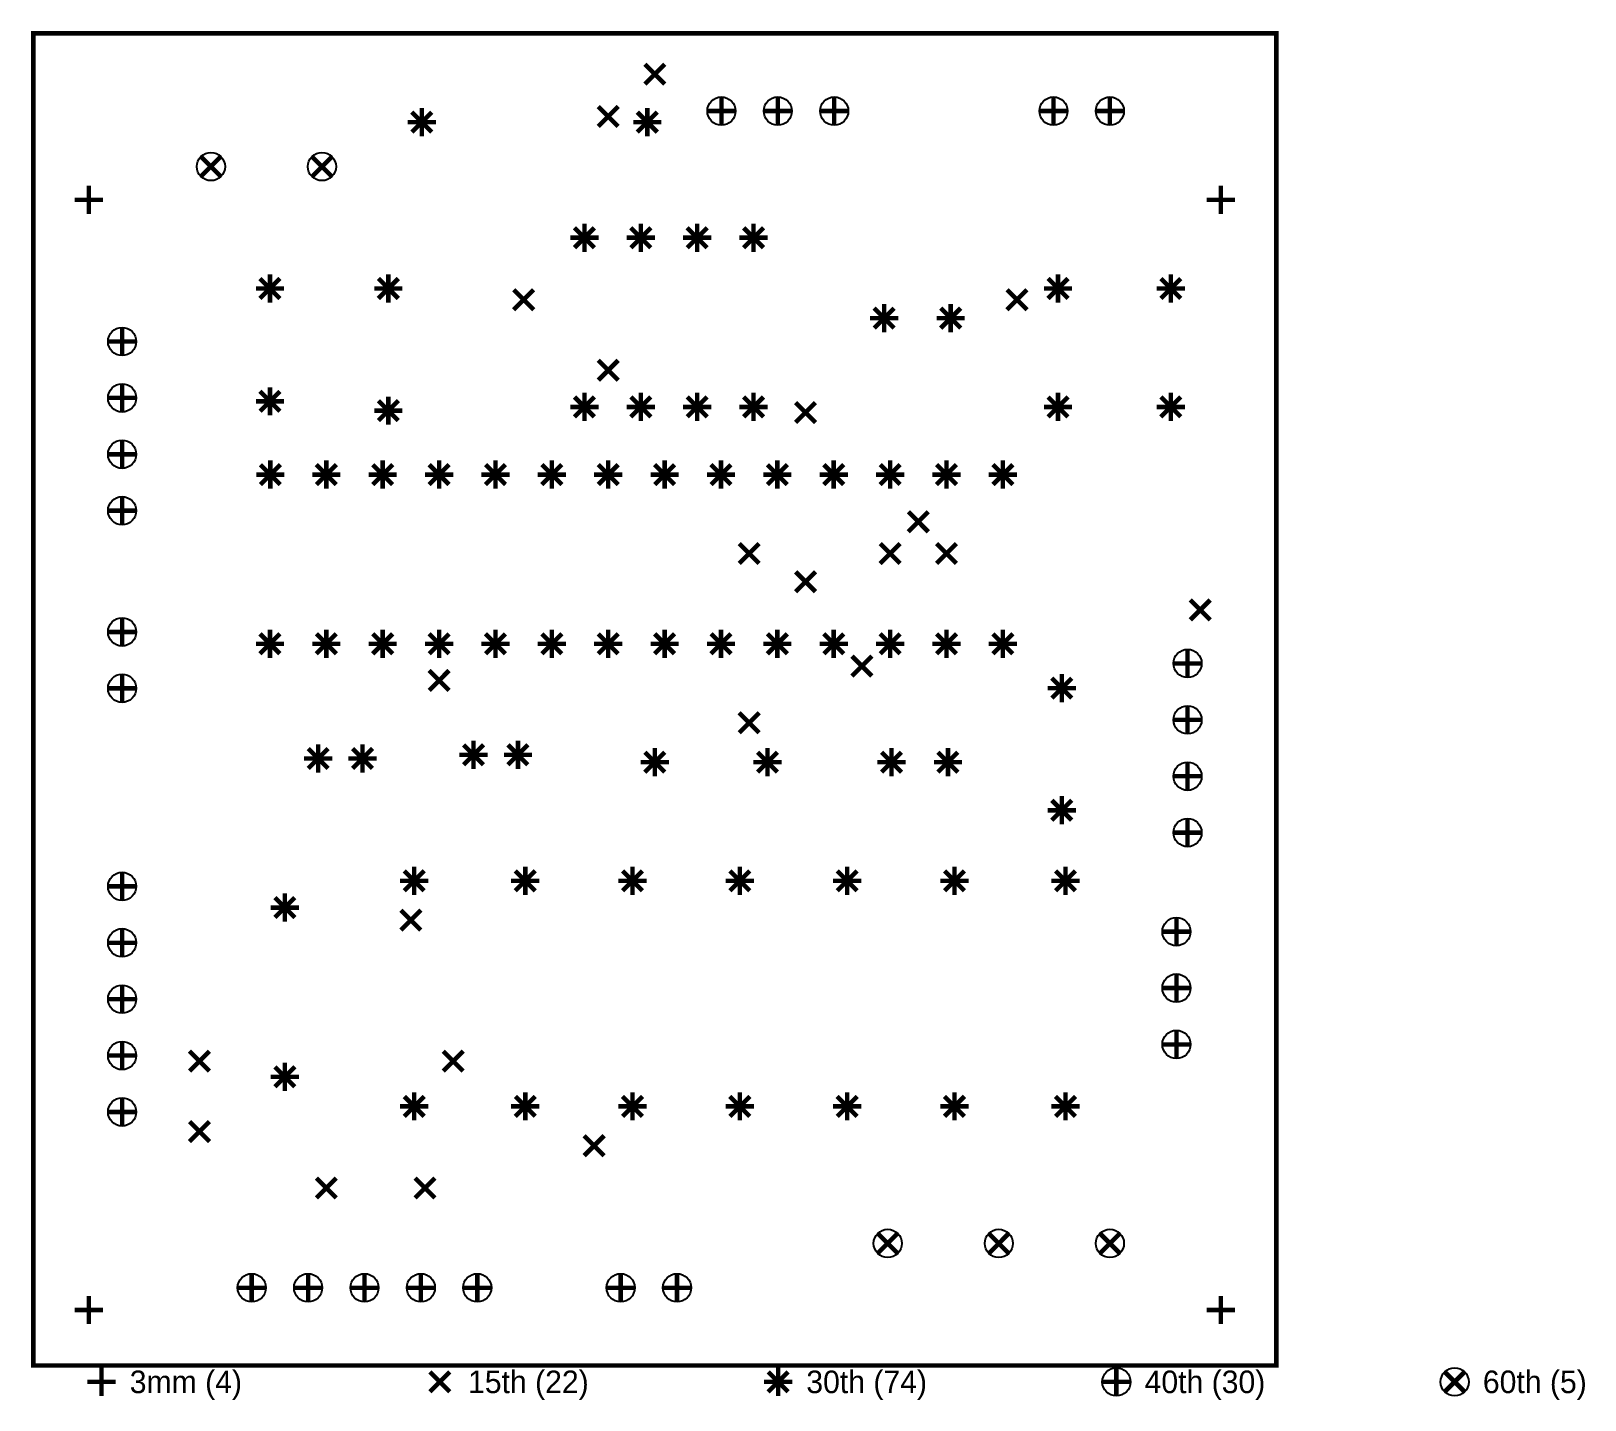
# Model space of a CAD drawing. Header units: inches. Extents: x -1.11 to 1.65, y -1.22 to 1.21.
import ezdxf

# ---------------------------------------------------------------- set-up
doc = ezdxf.new("R2010")
doc.units = ezdxf.units.IN
doc.layers.get('0').update_dxf_attribs({"linetype": 'CONTINUOUS'})

msp = doc.modelspace()

# ---------------------------------------------------------------- linework, layer by layer
at = {"const_width": 0.008}
for points in [[(-1.102362, -1.156102), (1.102362, -1.156102), (1.102362, 1.206102), (-1.102362, 1.206102), (-1.102362, -1.156102)], [(-0.017678, 1.151339), (0.017678, 1.115984)], [(-0.017678, 1.115984), (0.017678, 1.151339)], [(-0.413386, 1.073622), (-0.413386, 1.023622)], [(-0.100355, 1.076339), (-0.065, 1.040984)], [(-0.100355, 1.040984), (-0.065, 1.076339)], [(-0.013386, 1.073622), (-0.013386, 1.023622)], [(0.11811, 1.093307), (0.11811, 1.043307)], [(0.21811, 1.093307), (0.21811, 1.043307)], [(0.31811, 1.093307), (0.31811, 1.043307)], [(0.707087, 1.093307), (0.707087, 1.043307)], [(0.807087, 1.093307), (0.807087, 1.043307)], [(-0.438386, 1.048622), (-0.388386, 1.048622)], [(-0.431063, 1.0663), (-0.395708, 1.030944)], [(-0.431063, 1.030944), (-0.395708, 1.0663)], [(-0.038386, 1.048622), (0.011614, 1.048622)], [(-0.031063, 1.0663), (0.004292, 1.030944)], [(-0.031063, 1.030944), (0.004292, 1.0663)], [(0.09311, 1.068307), (0.14311, 1.068307)], [(0.19311, 1.068307), (0.24311, 1.068307)], [(0.29311, 1.068307), (0.34311, 1.068307)], [(0.682087, 1.068307), (0.732087, 1.068307)], [(0.782087, 1.068307), (0.832087, 1.068307)], [(-0.805079, 0.987559), (-0.769724, 0.952204)], [(-0.805079, 0.952204), (-0.769724, 0.987559)], [(-0.608079, 0.987559), (-0.572724, 0.952204)], [(-0.608079, 0.952204), (-0.572724, 0.987559)], [(-1.003937, 0.935827), (-1.003937, 0.885827)], [(1.003937, 0.935827), (1.003937, 0.885827)], [(-1.028937, 0.910827), (-0.978937, 0.910827)], [(0.978937, 0.910827), (1.028937, 0.910827)], [(-0.142559, 0.861339), (-0.107204, 0.825984)], [(-0.142559, 0.825984), (-0.107204, 0.861339)], [(-0.124882, 0.868661), (-0.124882, 0.818661)], [(-0.042559, 0.861339), (-0.007204, 0.825984)], [(-0.042559, 0.825984), (-0.007204, 0.861339)], [(-0.024882, 0.868661), (-0.024882, 0.818661)], [(0.057441, 0.861339), (0.092796, 0.825984)], [(0.057441, 0.825984), (0.092796, 0.861339)], [(0.075118, 0.868661), (0.075118, 0.818661)], [(0.157441, 0.861339), (0.192796, 0.825984)], [(0.157441, 0.825984), (0.192796, 0.861339)], [(0.175118, 0.868661), (0.175118, 0.818661)], [(-0.149882, 0.843661), (-0.099882, 0.843661)], [(-0.049882, 0.843661), (0.000118, 0.843661)], [(0.050118, 0.843661), (0.100118, 0.843661)], [(0.150118, 0.843661), (0.200118, 0.843661)], [(-0.700355, 0.771339), (-0.665, 0.735984)], [(-0.700355, 0.735984), (-0.665, 0.771339)], [(-0.682677, 0.778661), (-0.682677, 0.728661)], [(-0.490355, 0.771339), (-0.455, 0.735984)], [(-0.490355, 0.735984), (-0.455, 0.771339)], [(-0.472677, 0.778661), (-0.472677, 0.728661)], [(0.697441, 0.771339), (0.732796, 0.735984)], [(0.697441, 0.735984), (0.732796, 0.771339)], [(0.715118, 0.778661), (0.715118, 0.728661)], [(0.897441, 0.771339), (0.932796, 0.735984)], [(0.897441, 0.735984), (0.932796, 0.771339)], [(0.915118, 0.778661), (0.915118, 0.728661)], [(-0.707677, 0.753661), (-0.657677, 0.753661)], [(-0.497677, 0.753661), (-0.447677, 0.753661)], [(-0.250355, 0.751339), (-0.215, 0.715984)], [(-0.250355, 0.715984), (-0.215, 0.751339)], [(0.624645, 0.751339), (0.66, 0.715984)], [(0.624645, 0.715984), (0.66, 0.751339)], [(0.690118, 0.753661), (0.740118, 0.753661)], [(0.890118, 0.753661), (0.940118, 0.753661)], [(0.388937, 0.718741), (0.424292, 0.683385)], [(0.388937, 0.683385), (0.424292, 0.718741)], [(0.406614, 0.726063), (0.406614, 0.676063)], [(0.507047, 0.718741), (0.542402, 0.683385)], [(0.507047, 0.683385), (0.542402, 0.718741)], [(0.524724, 0.726063), (0.524724, 0.676063)], [(0.381614, 0.701063), (0.431614, 0.701063)], [(0.499724, 0.701063), (0.549724, 0.701063)], [(-0.969882, 0.659646), (-0.919882, 0.659646)], [(-0.944882, 0.684646), (-0.944882, 0.634646)], [(-0.100355, 0.626339), (-0.065, 0.590984)], [(-0.100355, 0.590984), (-0.065, 0.626339)], [(-0.944882, 0.584646), (-0.944882, 0.534646)], [(-0.682677, 0.578661), (-0.682677, 0.528661)], [(-0.969882, 0.559646), (-0.919882, 0.559646)], [(-0.707677, 0.553661), (-0.657677, 0.553661)], [(-0.700355, 0.571339), (-0.665, 0.535984)], [(-0.700355, 0.535984), (-0.665, 0.571339)], [(-0.490355, 0.554804), (-0.455, 0.519448)], [(-0.490355, 0.519448), (-0.455, 0.554804)], [(-0.472677, 0.562126), (-0.472677, 0.512126)], [(-0.142559, 0.561339), (-0.107204, 0.525984)], [(-0.142559, 0.525984), (-0.107204, 0.561339)], [(-0.124882, 0.568661), (-0.124882, 0.518661)], [(-0.042559, 0.561339), (-0.007204, 0.525984)], [(-0.042559, 0.525984), (-0.007204, 0.561339)], [(-0.024882, 0.568661), (-0.024882, 0.518661)], [(0.057441, 0.561339), (0.092796, 0.525984)], [(0.057441, 0.525984), (0.092796, 0.561339)], [(0.075118, 0.568661), (0.075118, 0.518661)], [(0.157441, 0.561339), (0.192796, 0.525984)], [(0.157441, 0.525984), (0.192796, 0.561339)], [(0.175118, 0.568661), (0.175118, 0.518661)], [(0.249645, 0.551339), (0.285, 0.515984)], [(0.249645, 0.515984), (0.285, 0.551339)], [(0.697441, 0.561339), (0.732796, 0.525984)], [(0.697441, 0.525984), (0.732796, 0.561339)], [(0.715118, 0.568661), (0.715118, 0.518661)], [(0.897441, 0.561339), (0.932796, 0.525984)], [(0.897441, 0.525984), (0.932796, 0.561339)], [(0.915118, 0.568661), (0.915118, 0.518661)], [(-0.497677, 0.537126), (-0.447677, 0.537126)], [(-0.149882, 0.543661), (-0.099882, 0.543661)], [(-0.049882, 0.543661), (0.000118, 0.543661)], [(0.050118, 0.543661), (0.100118, 0.543661)], [(0.150118, 0.543661), (0.200118, 0.543661)], [(0.690118, 0.543661), (0.740118, 0.543661)], [(0.890118, 0.543661), (0.940118, 0.543661)], [(-0.944882, 0.484646), (-0.944882, 0.434646)], [(-0.969882, 0.459646), (-0.919882, 0.459646)], [(-0.699567, 0.441339), (-0.664212, 0.405984)], [(-0.699567, 0.405984), (-0.664212, 0.441339)], [(-0.68189, 0.448661), (-0.68189, 0.398661)], [(-0.600355, 0.441339), (-0.565, 0.405984)], [(-0.600355, 0.405984), (-0.565, 0.441339)], [(-0.582677, 0.448661), (-0.582677, 0.398661)], [(-0.500355, 0.441339), (-0.465, 0.405984)], [(-0.500355, 0.405984), (-0.465, 0.441339)], [(-0.482677, 0.448661), (-0.482677, 0.398661)], [(-0.400355, 0.441339), (-0.365, 0.405984)], [(-0.400355, 0.405984), (-0.365, 0.441339)], [(-0.382677, 0.448661), (-0.382677, 0.398661)], [(-0.300355, 0.441339), (-0.265, 0.405984)], [(-0.300355, 0.405984), (-0.265, 0.441339)], [(-0.282677, 0.448661), (-0.282677, 0.398661)], [(-0.200355, 0.441339), (-0.165, 0.405984)], [(-0.200355, 0.405984), (-0.165, 0.441339)], [(-0.182677, 0.448661), (-0.182677, 0.398661)], [(-0.100355, 0.441339), (-0.065, 0.405984)], [(-0.100355, 0.405984), (-0.065, 0.441339)], [(-0.082677, 0.448661), (-0.082677, 0.398661)], [(-0.000355, 0.441339), (0.035, 0.405984)], [(-0.000355, 0.405984), (0.035, 0.441339)], [(0.017323, 0.448661), (0.017323, 0.398661)], [(0.099645, 0.441339), (0.135, 0.405984)], [(0.099645, 0.405984), (0.135, 0.441339)], [(0.117323, 0.448661), (0.117323, 0.398661)], [(0.199645, 0.441339), (0.235, 0.405984)], [(0.199645, 0.405984), (0.235, 0.441339)], [(0.217323, 0.448661), (0.217323, 0.398661)], [(0.299645, 0.441339), (0.335, 0.405984)], [(0.299645, 0.405984), (0.335, 0.441339)], [(0.317323, 0.448661), (0.317323, 0.398661)], [(0.399645, 0.441339), (0.435, 0.405984)], [(0.399645, 0.405984), (0.435, 0.441339)], [(0.417323, 0.448661), (0.417323, 0.398661)], [(0.499645, 0.441339), (0.535, 0.405984)], [(0.499645, 0.405984), (0.535, 0.441339)], [(0.517323, 0.448661), (0.517323, 0.398661)], [(0.599645, 0.441339), (0.635, 0.405984)], [(0.599645, 0.405984), (0.635, 0.441339)], [(0.617323, 0.448661), (0.617323, 0.398661)], [(-0.70689, 0.423661), (-0.65689, 0.423661)], [(-0.607677, 0.423661), (-0.557677, 0.423661)], [(-0.507677, 0.423661), (-0.457677, 0.423661)], [(-0.407677, 0.423661), (-0.357677, 0.423661)], [(-0.307677, 0.423661), (-0.257677, 0.423661)], [(-0.207677, 0.423661), (-0.157677, 0.423661)], [(-0.107677, 0.423661), (-0.057677, 0.423661)], [(-0.007677, 0.423661), (0.042323, 0.423661)], [(0.092323, 0.423661), (0.142323, 0.423661)], [(0.192323, 0.423661), (0.242323, 0.423661)], [(0.292323, 0.423661), (0.342323, 0.423661)], [(0.392323, 0.423661), (0.442323, 0.423661)], [(0.492323, 0.423661), (0.542323, 0.423661)], [(0.592323, 0.423661), (0.642323, 0.423661)], [(-0.944882, 0.384646), (-0.944882, 0.334646)], [(-0.969882, 0.359646), (-0.919882, 0.359646)], [(0.449645, 0.357638), (0.485, 0.322283)], [(0.449645, 0.322283), (0.485, 0.357638)], [(0.149645, 0.301339), (0.185, 0.265984)], [(0.149645, 0.265984), (0.185, 0.301339)], [(0.399645, 0.301339), (0.435, 0.265984)], [(0.399645, 0.265984), (0.435, 0.301339)], [(0.499645, 0.301339), (0.535, 0.265984)], [(0.499645, 0.265984), (0.535, 0.301339)], [(0.249645, 0.251339), (0.285, 0.215984)], [(0.249645, 0.215984), (0.285, 0.251339)], [(0.949645, 0.201339), (0.985, 0.165984)], [(0.949645, 0.165984), (0.985, 0.201339)], [(-0.944882, 0.169685), (-0.944882, 0.119685)], [(-0.969882, 0.144685), (-0.919882, 0.144685)], [(-0.700355, 0.141339), (-0.665, 0.105984)], [(-0.700355, 0.105984), (-0.665, 0.141339)], [(-0.682677, 0.148661), (-0.682677, 0.098661)], [(-0.600355, 0.141339), (-0.565, 0.105984)], [(-0.600355, 0.105984), (-0.565, 0.141339)], [(-0.582677, 0.148661), (-0.582677, 0.098661)], [(-0.500355, 0.141339), (-0.465, 0.105984)], [(-0.500355, 0.105984), (-0.465, 0.141339)], [(-0.482677, 0.148661), (-0.482677, 0.098661)], [(-0.400355, 0.141339), (-0.365, 0.105984)], [(-0.400355, 0.105984), (-0.365, 0.141339)], [(-0.382677, 0.148661), (-0.382677, 0.098661)], [(-0.300355, 0.141339), (-0.265, 0.105984)], [(-0.300355, 0.105984), (-0.265, 0.141339)], [(-0.282677, 0.148661), (-0.282677, 0.098661)], [(-0.200355, 0.141339), (-0.165, 0.105984)], [(-0.200355, 0.105984), (-0.165, 0.141339)], [(-0.182677, 0.148661), (-0.182677, 0.098661)], [(-0.100355, 0.141339), (-0.065, 0.105984)], [(-0.100355, 0.105984), (-0.065, 0.141339)], [(-0.082677, 0.148661), (-0.082677, 0.098661)], [(-0.000355, 0.141339), (0.035, 0.105984)], [(-0.000355, 0.105984), (0.035, 0.141339)], [(0.017323, 0.148661), (0.017323, 0.098661)], [(0.099645, 0.141339), (0.135, 0.105984)], [(0.099645, 0.105984), (0.135, 0.141339)], [(0.117323, 0.148661), (0.117323, 0.098661)], [(0.199645, 0.141339), (0.235, 0.105984)], [(0.199645, 0.105984), (0.235, 0.141339)], [(0.217323, 0.148661), (0.217323, 0.098661)], [(0.299645, 0.141339), (0.335, 0.105984)], [(0.299645, 0.105984), (0.335, 0.141339)], [(0.317323, 0.148661), (0.317323, 0.098661)], [(0.399645, 0.141339), (0.435, 0.105984)], [(0.399645, 0.105984), (0.435, 0.141339)], [(0.417323, 0.148661), (0.417323, 0.098661)], [(0.499645, 0.141339), (0.535, 0.105984)], [(0.499645, 0.105984), (0.535, 0.141339)], [(0.517323, 0.148661), (0.517323, 0.098661)], [(0.599645, 0.141339), (0.635, 0.105984)], [(0.599645, 0.105984), (0.635, 0.141339)], [(0.617323, 0.148661), (0.617323, 0.098661)], [(-0.707677, 0.123661), (-0.657677, 0.123661)], [(-0.607677, 0.123661), (-0.557677, 0.123661)], [(-0.507677, 0.123661), (-0.457677, 0.123661)], [(-0.407677, 0.123661), (-0.357677, 0.123661)], [(-0.307677, 0.123661), (-0.257677, 0.123661)], [(-0.207677, 0.123661), (-0.157677, 0.123661)], [(-0.107677, 0.123661), (-0.057677, 0.123661)], [(-0.007677, 0.123661), (0.042323, 0.123661)], [(0.092323, 0.123661), (0.142323, 0.123661)], [(0.192323, 0.123661), (0.242323, 0.123661)], [(0.292323, 0.123661), (0.342323, 0.123661)], [(0.392323, 0.123661), (0.442323, 0.123661)], [(0.492323, 0.123661), (0.542323, 0.123661)], [(0.592323, 0.123661), (0.642323, 0.123661)], [(0.944882, 0.11378), (0.944882, 0.06378)], [(0.349645, 0.101733), (0.385, 0.066378)], [(0.349645, 0.066378), (0.385, 0.101733)], [(0.919882, 0.08878), (0.969882, 0.08878)], [(-0.944882, 0.069685), (-0.944882, 0.019685)], [(-0.400355, 0.076339), (-0.365, 0.040984)], [(-0.400355, 0.040984), (-0.365, 0.076339)], [(0.704055, 0.062678), (0.73941, 0.027322)], [(0.704055, 0.027322), (0.73941, 0.062678)], [(0.721732, 0.07), (0.721732, 0.02)], [(-0.969882, 0.044685), (-0.919882, 0.044685)], [(0.696732, 0.045), (0.746732, 0.045)], [(0.149645, 0.001339), (0.185, -0.034016)], [(0.149645, -0.034016), (0.185, 0.001339)], [(0.944882, 0.01378), (0.944882, -0.03622)], [(0.919882, -0.01122), (0.969882, -0.01122)], [(-0.597165, -0.054724), (-0.597165, -0.104724)], [(-0.518425, -0.054724), (-0.518425, -0.104724)], [(-0.339252, -0.055511), (-0.303897, -0.090867)], [(-0.339252, -0.090867), (-0.303897, -0.055511)], [(-0.321575, -0.048189), (-0.321575, -0.098189)], [(-0.260512, -0.055511), (-0.225157, -0.090867)], [(-0.260512, -0.090867), (-0.225157, -0.055511)], [(-0.242835, -0.048189), (-0.242835, -0.098189)], [(-0.622165, -0.079724), (-0.572165, -0.079724)], [(-0.614843, -0.062047), (-0.579488, -0.097402)], [(-0.614843, -0.097402), (-0.579488, -0.062047)], [(-0.543425, -0.079724), (-0.493425, -0.079724)], [(-0.536103, -0.062047), (-0.500748, -0.097402)], [(-0.536103, -0.097402), (-0.500748, -0.062047)], [(-0.346575, -0.073189), (-0.296575, -0.073189)], [(-0.267835, -0.073189), (-0.217835, -0.073189)], [(-0.025157, -0.086339), (0.024843, -0.086339)], [(-0.017835, -0.068661), (0.01752, -0.104016)], [(-0.017835, -0.104016), (0.01752, -0.068661)], [(-0.000157, -0.061339), (-0.000157, -0.111339)], [(0.174843, -0.086339), (0.224843, -0.086339)], [(0.182165, -0.068661), (0.21752, -0.104016)], [(0.182165, -0.104016), (0.21752, -0.068661)], [(0.199843, -0.061339), (0.199843, -0.111339)], [(0.394843, -0.086339), (0.444843, -0.086339)], [(0.402165, -0.068661), (0.43752, -0.104016)], [(0.402165, -0.104016), (0.43752, -0.068661)], [(0.419843, -0.061339), (0.419843, -0.111339)], [(0.494843, -0.086339), (0.544843, -0.086339)], [(0.502165, -0.068661), (0.53752, -0.104016)], [(0.502165, -0.104016), (0.53752, -0.068661)], [(0.519843, -0.061339), (0.519843, -0.111339)], [(0.944882, -0.08622), (0.944882, -0.13622)], [(0.919882, -0.11122), (0.969882, -0.11122)], [(0.704055, -0.153858), (0.73941, -0.189213)], [(0.704055, -0.189213), (0.73941, -0.153858)], [(0.721732, -0.146535), (0.721732, -0.196535)], [(0.696732, -0.171535), (0.746732, -0.171535)], [(0.944882, -0.18622), (0.944882, -0.23622)], [(0.919882, -0.21122), (0.969882, -0.21122)], [(-0.444449, -0.278976), (-0.409094, -0.314331)], [(-0.444449, -0.314331), (-0.409094, -0.278976)], [(-0.426772, -0.271654), (-0.426772, -0.321654)], [(-0.24752, -0.278976), (-0.212165, -0.314331)], [(-0.24752, -0.314331), (-0.212165, -0.278976)], [(-0.229843, -0.271654), (-0.229843, -0.321654)], [(-0.057284, -0.278976), (-0.021929, -0.314331)], [(-0.057284, -0.314331), (-0.021929, -0.278976)], [(-0.039606, -0.271654), (-0.039606, -0.321654)], [(0.13311, -0.278976), (0.168465, -0.314331)], [(0.13311, -0.314331), (0.168465, -0.278976)], [(0.150787, -0.271654), (0.150787, -0.321654)], [(0.323425, -0.278976), (0.35878, -0.314331)], [(0.323425, -0.314331), (0.35878, -0.278976)], [(0.341102, -0.271654), (0.341102, -0.321654)], [(0.51374, -0.278976), (0.549095, -0.314331)], [(0.51374, -0.314331), (0.549095, -0.278976)], [(0.531417, -0.271654), (0.531417, -0.321654)], [(0.710669, -0.278976), (0.746024, -0.314331)], [(0.710669, -0.314331), (0.746024, -0.278976)], [(0.728346, -0.271654), (0.728346, -0.321654)], [(-0.969882, -0.306496), (-0.919882, -0.306496)], [(-0.944882, -0.281496), (-0.944882, -0.331496)], [(-0.451772, -0.296654), (-0.401772, -0.296654)], [(-0.254843, -0.296654), (-0.204843, -0.296654)], [(-0.064606, -0.296654), (-0.014606, -0.296654)], [(0.125787, -0.296654), (0.175787, -0.296654)], [(0.316102, -0.296654), (0.366102, -0.296654)], [(0.506417, -0.296654), (0.556417, -0.296654)], [(0.703346, -0.296654), (0.753346, -0.296654)], [(-0.673898, -0.326456), (-0.638543, -0.361811)], [(-0.673898, -0.361811), (-0.638543, -0.326456)], [(-0.65622, -0.319134), (-0.65622, -0.369134)], [(-0.68122, -0.344134), (-0.63122, -0.344134)], [(-0.450355, -0.348661), (-0.415, -0.384016)], [(-0.450355, -0.384016), (-0.415, -0.348661)], [(0.925197, -0.361811), (0.925197, -0.411811)], [(-0.944882, -0.381496), (-0.944882, -0.431496)], [(0.900197, -0.386811), (0.950197, -0.386811)], [(-0.969882, -0.406496), (-0.919882, -0.406496)], [(0.925197, -0.461811), (0.925197, -0.511811)], [(-0.944882, -0.481496), (-0.944882, -0.531496)], [(0.900197, -0.486811), (0.950197, -0.486811)], [(-0.969882, -0.506496), (-0.919882, -0.506496)], [(-0.944882, -0.581496), (-0.944882, -0.631496)], [(0.925197, -0.561811), (0.925197, -0.611811)], [(-0.969882, -0.606496), (-0.919882, -0.606496)], [(-0.825355, -0.598661), (-0.79, -0.634016)], [(-0.825355, -0.634016), (-0.79, -0.598661)], [(-0.375355, -0.598661), (-0.34, -0.634016)], [(-0.375355, -0.634016), (-0.34, -0.598661)], [(0.900197, -0.586811), (0.950197, -0.586811)], [(-0.673898, -0.626456), (-0.638543, -0.661811)], [(-0.673898, -0.661811), (-0.638543, -0.626456)], [(-0.65622, -0.619134), (-0.65622, -0.669134)], [(-0.68122, -0.644134), (-0.63122, -0.644134)], [(-0.944882, -0.681496), (-0.944882, -0.731496)], [(-0.444449, -0.678976), (-0.409094, -0.714331)], [(-0.444449, -0.714331), (-0.409094, -0.678976)], [(-0.426772, -0.671654), (-0.426772, -0.721654)], [(-0.24752, -0.678976), (-0.212165, -0.714331)], [(-0.24752, -0.714331), (-0.212165, -0.678976)], [(-0.229843, -0.671654), (-0.229843, -0.721654)], [(-0.057284, -0.678976), (-0.021929, -0.714331)], [(-0.057284, -0.714331), (-0.021929, -0.678976)], [(-0.039606, -0.671654), (-0.039606, -0.721654)], [(0.13311, -0.678976), (0.168465, -0.714331)], [(0.13311, -0.714331), (0.168465, -0.678976)], [(0.150787, -0.671654), (0.150787, -0.721654)], [(0.323425, -0.678976), (0.35878, -0.714331)], [(0.323425, -0.714331), (0.35878, -0.678976)], [(0.341102, -0.671654), (0.341102, -0.721654)], [(0.51374, -0.678976), (0.549095, -0.714331)], [(0.51374, -0.714331), (0.549095, -0.678976)], [(0.531417, -0.671654), (0.531417, -0.721654)], [(0.710669, -0.678976), (0.746024, -0.714331)], [(0.710669, -0.714331), (0.746024, -0.678976)], [(0.728346, -0.671654), (0.728346, -0.721654)], [(-0.969882, -0.706496), (-0.919882, -0.706496)], [(-0.451772, -0.696654), (-0.401772, -0.696654)], [(-0.254843, -0.696654), (-0.204843, -0.696654)], [(-0.064606, -0.696654), (-0.014606, -0.696654)], [(0.125787, -0.696654), (0.175787, -0.696654)], [(0.316102, -0.696654), (0.366102, -0.696654)], [(0.506417, -0.696654), (0.556417, -0.696654)], [(0.703346, -0.696654), (0.753346, -0.696654)], [(-0.825355, -0.723661), (-0.79, -0.759016)], [(-0.825355, -0.759016), (-0.79, -0.723661)], [(-0.125355, -0.748661), (-0.09, -0.784016)], [(-0.125355, -0.784016), (-0.09, -0.748661)], [(-0.600355, -0.823661), (-0.565, -0.859016)], [(-0.600355, -0.859016), (-0.565, -0.823661)], [(-0.425355, -0.823661), (-0.39, -0.859016)], [(-0.425355, -0.859016), (-0.39, -0.823661)], [(0.395409, -0.921889), (0.430764, -0.957244)], [(0.395409, -0.957244), (0.430764, -0.921889)], [(0.592409, -0.921889), (0.627764, -0.957244)], [(0.592409, -0.957244), (0.627764, -0.921889)], [(0.789409, -0.921889), (0.824764, -0.957244)], [(0.789409, -0.957244), (0.824764, -0.921889)], [(-0.714961, -0.993307), (-0.714961, -1.043307)], [(-0.614961, -0.993307), (-0.614961, -1.043307)], [(-0.514961, -0.993307), (-0.514961, -1.043307)], [(-0.414961, -0.993307), (-0.414961, -1.043307)], [(-0.314961, -0.993307), (-0.314961, -1.043307)], [(-0.06063, -0.993307), (-0.06063, -1.043307)], [(0.03937, -0.993307), (0.03937, -1.043307)], [(-0.739961, -1.018307), (-0.689961, -1.018307)], [(-0.639961, -1.018307), (-0.589961, -1.018307)], [(-0.539961, -1.018307), (-0.489961, -1.018307)], [(-0.439961, -1.018307), (-0.389961, -1.018307)], [(-0.339961, -1.018307), (-0.289961, -1.018307)], [(-0.08563, -1.018307), (-0.03563, -1.018307)], [(0.01437, -1.018307), (0.06437, -1.018307)], [(-1.003937, -1.032677), (-1.003937, -1.082677)], [(1.003937, -1.032677), (1.003937, -1.082677)], [(-1.028937, -1.057677), (-0.978937, -1.057677)], [(0.978937, -1.057677), (1.028937, -1.057677)], [(-0.981362, -1.160102), (-0.981362, -1.210102)], [(0.218638, -1.160102), (0.218638, -1.210102)], [(0.818638, -1.160102), (0.818638, -1.210102)], [(-1.006362, -1.185102), (-0.956362, -1.185102)], [(-0.39904, -1.167425), (-0.363685, -1.20278)], [(-0.39904, -1.20278), (-0.363685, -1.167425)], [(0.193638, -1.185102), (0.243638, -1.185102)], [(0.20096, -1.167425), (0.236315, -1.20278)], [(0.20096, -1.20278), (0.236315, -1.167425)], [(0.793638, -1.185102), (0.843638, -1.185102)], [(1.40096, -1.167425), (1.436315, -1.20278)], [(1.40096, -1.20278), (1.436315, -1.167425)]]:
    msp.add_lwpolyline(points, dxfattribs=at)
for centre in [(0.11811, 1.068307), (0.21811, 1.068307), (0.31811, 1.068307), (0.707087, 1.068307), (0.807087, 1.068307), (-0.787402, 0.969882), (-0.590402, 0.969882), (-0.944882, 0.659646), (-0.944882, 0.559646), (-0.944882, 0.459646), (-0.944882, 0.359646), (-0.944882, 0.144685), (0.944882, 0.08878), (-0.944882, 0.044685), (0.944882, -0.01122), (0.944882, -0.11122), (0.944882, -0.21122), (-0.944882, -0.306496), (-0.944882, -0.406496), (0.925197, -0.386811), (0.925197, -0.486811), (-0.944882, -0.506496), (0.925197, -0.586811), (-0.944882, -0.606496), (-0.944882, -0.706496), (0.413087, -0.939567), (0.610087, -0.939567), (0.807087, -0.939567), (-0.714961, -1.018307), (-0.614961, -1.018307), (-0.514961, -1.018307), (-0.414961, -1.018307), (-0.314961, -1.018307), (-0.06063, -1.018307), (0.03937, -1.018307), (0.818638, -1.185102), (1.418638, -1.185102)]:
    msp.add_circle(centre, 0.025)

# ---------------------------------------------------------------- texts
for s, p in [('3mm (4)', (-0.931362, -1.205102)), ('15th (22)', (-0.331362, -1.205102)), ('30th (74)', (0.268638, -1.205102)), ('40th (30)', (0.868638, -1.205102)), ('60th (5)', (1.468638, -1.205102))]:
    msp.add_text(s, height=0.04).set_placement(p)

doc.saveas('drawing.dxf')
